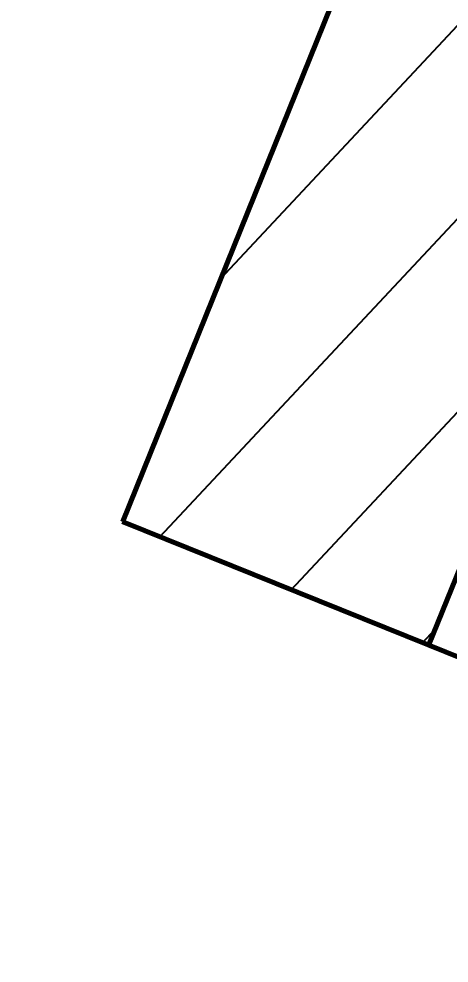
# Model space of a CAD drawing. Header units: millimetres. Extents: x -14850 to 14850, y -10500 to 10500.
# Drawn here: x -8688.04 to -8681.52, y 3852.39 to 3866.71 of the extents above; entities that cross this region are included whole.
import ezdxf

# ---------------------------------------------------------------- set-up
doc = ezdxf.new("R2010")
doc.units = ezdxf.units.MM
for name, color, linetype, lineweight in [('CAXA0', 7, 'Continuous', 70), ('CAXA4', 3, 'Continuous', 25), ('CAXA5', 4, 'Continuous', 25)]:
    doc.layers.add(name, color=color, linetype=linetype, lineweight=lineweight)
doc.styles.add('标准', font='', dxfattribs={"width": 0.667})
doc.styles.get('标准').set_extended_font_data('NSimSun')
doc.dimstyles.new('标准', dxfattribs={"dimscale": 50, "dimtxt": 3.5, "dimasz": 3, "dimexe": 2, "dimexo": 0, "dimtad": 1, "dimdec": 1, "dimzin": 12, "dimdsep": 46, "dimtxsty": '标准', "dimcen": 0, "dimdle": 4, "dimaunit": 1, "dimazin": 2, "dimtfac": 1, "dimtdec": 3, "dimtmove": 0, "dimatfit": 3, "dimfxl": 0, "dimtolj": 1, "dimtzin": 0, "dimarcsym": 0})

# ---------------------------------------------------------------- blocks, each defined once
blk = doc.blocks.new('CAXBLOCK115')
at = {"layer": 'CAXA0', "color": 0, "linetype": 'Continuous', "lineweight": 25}
for p, q in [((-8684.984, 3862.768), (-8676.918, 3871.404)), ((-8685.902, 3858.854), (-8674.93, 3870.603)), ((-8683.914, 3858.052), (-8679.655, 3862.614)), ((-8681.926, 3857.25), (-8681.734, 3857.457))]:
    blk.add_line(p, q, dxfattribs=at)
blk = doc.blocks.new('CAXBLOCK113', base_point=(-8680.86, 3872.994))
at = {"layer": 'CAXA0', "linetype": 'Continuous', "lineweight": 70}
for p, q in [((-8680.86, 3872.994), (-8686.469, 3859.082)), ((-8678.093, 3866.487), (-8681.832, 3857.212)), ((-8681.832, 3857.212), (-8686.469, 3859.082)), ((-8649.372, 3844.124), (-8681.832, 3857.212))]:
    blk.add_line(p, q, dxfattribs=at)
at = {"layer": 'CAXA5'}
blk.add_blockref('CAXBLOCK115', (0, 0), dxfattribs=at)
blk = doc.blocks.new('CAXBLOCK103', base_point=(-8714.606, 3915.173))
at = {"layer": 'CAXA0'}
blk.add_blockref('CAXBLOCK113', (-8680.86, 3872.994), dxfattribs=at)
blk = doc.blocks.new('*D869')
at = {"layer": 'CAXA4', "linetype": 'Continuous', "lineweight": 25}
for points in [[(-11382.378, 8429.331), (-11232.378, 8448.081), (-11232.378, 8410.581)], [(657.622, 8429.331), (507.622, 8448.081), (507.622, 8410.581)]]:
    blk.add_hatch(color=0, dxfattribs=at).paths.add_polyline_path(points, flags=0)
at = {"layer": 'CAXA4', "color": 0, "linetype": 'Continuous', "lineweight": 25}
for p, q in [((-11382.378, 3016.673), (-11382.378, 8529.331)), ((657.622, 3326.673), (657.622, 8529.331)), ((657.622, 8429.331), (-11382.378, 8429.331))]:
    blk.add_line(p, q, dxfattribs=at)
at = {"layer": 'CAXA4', "color": 0, "linetype": 'Continuous', "lineweight": 25, "insert": (-5597.269, 8700.331), "char_height": 175, "attachment_point": 1, "style": '标准'}
blk.add_mtext('\\fNSimSun|b0|i0|p34;12040', dxfattribs=at)

msp = doc.modelspace()

# ---------------------------------------------------------------- block references
at = {"layer": 'CAXA0'}
msp.add_blockref('CAXBLOCK103', (-8714.606, 3915.173), dxfattribs=at)

# ---------------------------------------------------------------- dimensions: what is measured, and where the dimension line sits
at = {"layer": 'CAXA4'}
dim = msp.add_linear_dim(base=(-5362.378, 8429.331), p1=(657.622, 3326.673), p2=(-11382.378, 3016.673), text='\\fNSimSun;12040', dimstyle='标准', dxfattribs=at)
dim.commit()
dim.dimension.update_dxf_attribs({"geometry": '*D869', "text_midpoint": (-5362.378, 8580.456)})

doc.saveas('drawing.dxf')
